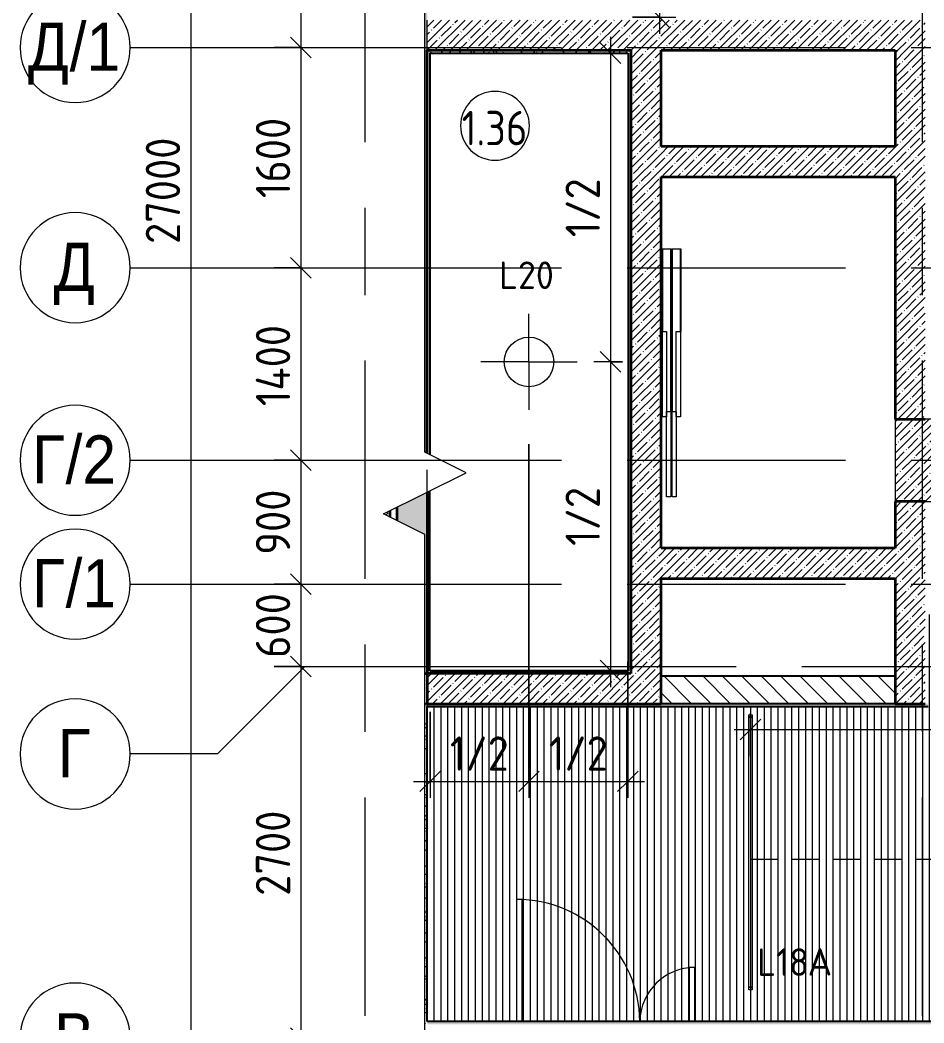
# Model space of a CAD drawing. Header units: millimetres. Extents: x 35802 to 233035, y -8553 to 29000.
# Drawn here: x 35802 to 42370, y 7910 to 15200 of the extents above; entities that cross this region are included whole.
import ezdxf

# ---------------------------------------------------------------- set-up
doc = ezdxf.new("R2010")
doc.units = ezdxf.units.MM
doc.linetypes.add('ADSK_Штрих_ш2 п1', pattern=[300, 200, -100])
doc.linetypes.add('Осевая', pattern=[3175, 635, -476.25, 1587.5, -476.25])
for name, color, linetype, lineweight in [('A-ANNO-DIMS', 7, 'Continuous', 9), ('A-ANNO-DIMS-100', 7, 'Continuous', 9), ('A-ANNO-NOTE', 7, 'Continuous', 9), ('A-AREA-IDEN', 7, 'Continuous', 9), ('A-CLNG-PATT', 7, 'Continuous', 9), ('A-DETL-1', 7, 'ADSK_Штрих_ш2 п1', 9), ('A-DETL-GENF', 7, 'Continuous', 9), ('A-DOOR', 7, 'Continuous', 9), ('A-DOOR-FRAM', 7, 'Continuous', 9), ('E-LITE-EQPM-IDEN', 7, 'Continuous', 9), ('I-WALL', 7, 'Continuous', 9), ('S-COLS', 7, 'Continuous', 9), ('Оси', 7, 'Continuous', 9), ('Оси-1', 7, 'Continuous', 20), ('Оси-2', 7, 'Осевая', 9)]:
    doc.layers.add(name, color=color, linetype=linetype, lineweight=lineweight)
for name, color, linetype, lineweight, true_color in [('A-CLNG-1', 7, 'Continuous', 9, 0xc0c0c0), ('A-WALL-1', 7, 'Continuous', 35, 0x3c3c3c), ('A-WALL-2', 7, 'Continuous', 25, 0x3c3c3c), ('A-WALL-FNSH-2', 7, 'Continuous', 13, 0x3c3c3c), ('E-LITE-EQPM-1', 1, 'Continuous', 9, 0xff0000), ('G-ANNO-TEXT-1', 1, 'Continuous', 9, 0xff0000)]:
    doc.layers.add(name, color=color, linetype=linetype, lineweight=lineweight, true_color=true_color)
doc.styles.add('Arial', font='arial.ttf', dxfattribs={"width": 0.9, "height": 350})
doc.styles.add('GOST Common', font='GOST_Common.ttf', dxfattribs={"height": 200})
doc.styles.add('GOST Common_1', font='GOST_Common.ttf', dxfattribs={"width": 0.9, "height": 250})
doc.styles.add('ISOCPEUR', font='isocpeur.ttf', dxfattribs={"width": 0.9, "height": 250})
doc.styles.add('ISOCPEUR_1', font='isocpeur.ttf', dxfattribs={"height": 200})
doc.dimstyles.new('ISO-2_5_0_9К_БОЛЬШОЙ', dxfattribs={"dimscale": 304.8, "dimtxt": 248.995294, "dimasz": 0.492126, "dimexe": 0.393701, "dimexo": 0.984252, "dimgap": 0, "dimtad": 1, "dimdec": 0, "dimrnd": 10, "dimzin": 0, "dimdsep": 46, "dimtxsty": 'ISOCPEUR', "dimblk1": 'OBLIQUE', "dimblk2": 'OBLIQUE', "dimsah": 1, "dimcen": 0.09, "dimdle": 0.393701, "dimazin": 0, "dimtfac": 1, "dimtdec": 4, "dimtix": 1, "dimtmove": 0, "dimatfit": 3, "dimfxl": 1, "dimtvp": 1, "dimtolj": 1, "dimtzin": 0, "dimarcsym": 2})
doc.dimstyles.new('ISO-2_5_0_9К_БОЛЬШОЙ_1', dxfattribs={"dimscale": 304.8, "dimtxt": 248.995294, "dimasz": 0.492126, "dimexe": 0.393701, "dimexo": 0.984252, "dimgap": 0, "dimtad": 1, "dimdec": 0, "dimrnd": 10, "dimzin": 0, "dimdsep": 46, "dimtxsty": 'ISOCPEUR', "dimblk1": 'OBLIQUE', "dimblk2": 'OBLIQUE', "dimsah": 1, "dimcen": 0.09, "dimdle": 0.393701, "dimazin": 0, "dimtfac": 1, "dimtdec": 4, "dimtix": 1, "dimtmove": 2, "dimatfit": 3, "dimfxl": 1, "dimtvp": 1, "dimtolj": 1, "dimtzin": 0, "dimarcsym": 2})
pattern_1 = [(45, (0, 0), (-57.02463, 57.02463), []), (45, (57.025, 0), (-57.02463, 57.02463), [100.806, -20.161, 3.353, -16.808])]
pattern_2 = [(0, (0, 0), (121.92, 30.48), [10.058, -81.382, 10.058, -81.382, -487.68]), (0, (0, 0), (121.92, 30.48), [-182.88, 10.058, -172.822, 10.058, -81.382, -213.36]), (0, (0, 0), (121.92, 30.48), [-457.2, 10.058, -50.902, 10.058, -142.342]), (120, (45.72, 15.24), (-87.356454, 90.345817), [10.058, -81.382, 10.058, -81.382, -487.68]), (120, (45.72, 15.24), (-87.356454, 90.345817), [-182.88, 10.058, -172.822, 10.058, -81.382, -213.36]), (120, (45.72, 15.24), (-87.356454, 90.345817), [-457.2, 10.058, -50.902, 10.058, -142.342]), (240, (60.96, 76.2), (-34.563546, -120.825817), [10.058, -81.382, 10.058, -81.382, -487.68]), (240, (60.96, 76.2), (-34.563546, -120.825817), [-182.88, 10.058, -172.822, 10.058, -81.382, -213.36]), (240, (60.96, 76.2), (-34.563546, -120.825817), [-457.2, 10.058, -50.902, 10.058, -142.342])]

# ---------------------------------------------------------------- blocks, each defined once
blk = doc.blocks.new('DOR_Дверь лифта - 1350х2050h-19118285-План расстановки осветительного оборудования 1 этажа в осях 12-23')
at = {"layer": 'A-DOOR'}
for p, q in [((-20, -150), (-20, -120)), ((-20, -120), (600, -120)), ((600, -120), (600, -150)), ((-600, -180), (-600, -150)), ((-600, -150), (20, -150)), ((20, -180), (-600, -180)), ((-600, -220), (-600, -190)), ((-600, -190), (20, -190)), ((600, -150), (-20, -150)), ((20, -150), (20, -180)), ((20, -190), (20, -220)), ((20, -220), (-600, -220)), ((-20, -250), (-20, -220)), ((-20, -220), (600, -220)), ((600, -250), (-20, -250)), ((600, -220), (600, -250))]:
    blk.add_line(p, q, dxfattribs=at)
at = {"layer": 'A-DOOR-FRAM'}
for p, q in [((600, -120), (600, -117)), ((600, -117), (1203, -117)), ((1200, -120), (600, -120)), ((1200, -180), (1200, -120)), ((1203, -117), (1203, -183)), ((20, -180), (1200, -180)), ((20, -183), (20, -180)), ((1203, -183), (20, -183)), ((20, -187), (1203, -187)), ((20, -190), (20, -187)), ((1200, -190), (20, -190)), ((1200, -250), (1200, -190)), ((1203, -187), (1203, -253)), ((600, -250), (1200, -250)), ((600, -253), (600, -250)), ((1203, -253), (600, -253))]:
    blk.add_line(p, q, dxfattribs=at)
blk = doc.blocks.new('Downlight - Strip - 2000 мм-27655400-План расстановки осветительного оборудования 1 этажа в осях 12-23')
at = {"layer": 'E-LITE-EQPM-1'}
for p, q in [((-1000, -231.3), (-1000, -205.9)), ((-1000, -205.9), (-980.9, -205.9)), ((-980.9, -231.3), (-980.9, -205.9)), ((-980.9, -205.9), (981, -205.9)), ((-980.9, -205.9), (-980.9, -231.3)), ((-980.9, -231.3), (-980.9, -205.9)), ((-980.9, -205.9), (981, -205.9)), ((981, -205.9), (981, -231.3)), ((981, -231.3), (981, -205.9)), ((981, -205.9), (1000, -205.9)), ((981, -205.9), (981, -231.3)), ((1000, -205.9), (1000, -231.3)), ((-980.9, -231.3), (-1000, -231.3)), ((981, -231.3), (-980.9, -231.3)), ((981, -231.3), (-980.9, -231.3)), ((1000, -231.3), (981, -231.3))]:
    blk.add_line(p, q, dxfattribs=at)
blk = doc.blocks.new('Дверь_Витражная_остекление_ - ДВН_ДАО_Главный вход_1200 в свету-31742133-План расстановки осветительного оборудования 1 этажа в осях 12-23')
at = {"layer": 'A-DETL-GENF'}
for p, q in [((-607.5, 925), (-647.5, 925)), ((-647.5, 925), (-647.5, 38)), ((-607.5, 38), (-607.5, 925)), ((647.5, 430), (607.5, 430)), ((607.5, 430), (607.5, 38)), ((647.5, 38), (647.5, 430))]:
    blk.add_line(p, q, dxfattribs=at)
at = {"layer": 'A-DOOR'}
for p, q in [((-647.5, 925), (-647.5, 38)), ((647.5, 430), (647.5, 38))]:
    blk.add_line(p, q, dxfattribs=at)
for centre, radius, start, end in [((-647.5, 30), 895, 0.51389, 90), ((647.5, 30), 400, 90, 178.84669)]:
    blk.add_arc(centre, radius, start, end, dxfattribs=at)
blk = doc.blocks.new('DET_L_Линия разрыва - М100-V52-План расстановки осветительного оборудования 1 этажа в осях 12-23')
at = {"layer": 'A-DETL-GENF'}
for p, q in [((11889.9, 300), (11739.9, 0)), ((12189.9, -300), (11889.9, 300)), ((11739.9, 0), (0, 0)), ((12339.9, 0), (12189.9, -300)), ((24079.7, 0), (12339.9, 0))]:
    blk.add_line(p, q, dxfattribs=at)
blk = doc.blocks.new('Ось сетки - D8-29747960-План расстановки осветительного оборудования 1 этажа в осях 12-23')
at = {"layer": 'Оси-1'}
for start, end in [(360, 180), (180, 360)]:
    blk.add_arc((0, 0), 4, start, end, dxfattribs=at)
blk = doc.blocks.new('DIMBLOCK23-План расстановки осветительного оборудования 1 этажа в осях 12-23')
at = {"layer": 'A-ANNO-DIMS-100', "lineweight": 20}
for p, q in [((37841.5, 17000), (37766.5, 17075)), ((37841.5, 17000), (37916.5, 16925)), ((37841.5, 15000), (37766.5, 15075)), ((37841.5, 15000), (37916.5, 14925))]:
    blk.add_line(p, q, dxfattribs=at)
at = {"layer": 'A-ANNO-DIMS-100'}
for p, q in [((37647.6, 17000), (37961.5, 17000)), ((37841.5, 17000), (37647.6, 17000)), ((37841.5, 17000), (37841.5, 15000)), ((37647.6, 15000), (37961.5, 15000)), ((37841.5, 15000), (37647.6, 15000))]:
    blk.add_line(p, q, dxfattribs=at)
at = {"layer": 'A-ANNO-DIMS-100', "color": 0, "insert": (37514.9, 15684), "char_height": 250, "width": 758.478, "attachment_point": 1, "rotation": 90, "line_spacing_factor": 1.149209, "style": 'ISOCPEUR'}
blk.add_mtext('2000', dxfattribs=at)
blk = doc.blocks.new('_Oblique')
at = {"color": 0, "linetype": 'ByBlock', "lineweight": -2}
blk.add_line((-0.5, -0.5), (0.5, 0.5), dxfattribs=at)
blk = doc.blocks.new('DIMBLOCK24-План расстановки осветительного оборудования 1 этажа в осях 12-23')
at = {"layer": 'A-ANNO-DIMS-100', "lineweight": 20}
for p, q in [((37841.5, 15000), (37766.5, 15075)), ((37841.5, 15000), (37916.5, 14925)), ((37841.5, 13400), (37766.5, 13475)), ((37841.5, 13400), (37916.5, 13325))]:
    blk.add_line(p, q, dxfattribs=at)
at = {"layer": 'A-ANNO-DIMS-100'}
for p, q in [((37647.6, 15000), (37961.5, 15000)), ((37841.5, 15000), (37647.6, 15000)), ((37841.5, 15000), (37841.5, 13400)), ((37647.6, 13400), (37961.5, 13400)), ((37841.5, 13400), (37647.6, 13400))]:
    blk.add_line(p, q, dxfattribs=at)
at = {"layer": 'A-ANNO-DIMS-100', "color": 0, "insert": (37514.9, 13905.5), "char_height": 250, "width": 706.764, "attachment_point": 1, "rotation": 90, "line_spacing_factor": 1.149209, "style": 'ISOCPEUR'}
blk.add_mtext('1600', dxfattribs=at)
blk = doc.blocks.new('DIMBLOCK25-План расстановки осветительного оборудования 1 этажа в осях 12-23')
at = {"layer": 'A-ANNO-DIMS-100', "lineweight": 20}
for p, q in [((37841.5, 13400), (37766.5, 13475)), ((37841.5, 13400), (37916.5, 13325)), ((37841.5, 12000), (37766.5, 12075)), ((37841.5, 12000), (37916.5, 11925))]:
    blk.add_line(p, q, dxfattribs=at)
at = {"layer": 'A-ANNO-DIMS-100'}
for p, q in [((37647.6, 13400), (37961.5, 13400)), ((37841.5, 13400), (37647.6, 13400)), ((37841.5, 13400), (37841.5, 12000)), ((37647.6, 12000), (37961.5, 12000)), ((37841.5, 12000), (37647.6, 12000))]:
    blk.add_line(p, q, dxfattribs=at)
at = {"layer": 'A-ANNO-DIMS-100', "color": 0, "insert": (37514.9, 12393.5), "char_height": 250, "width": 735.494, "attachment_point": 1, "rotation": 90, "line_spacing_factor": 1.149209, "style": 'ISOCPEUR'}
blk.add_mtext('1400', dxfattribs=at)
blk = doc.blocks.new('DIMBLOCK26-План расстановки осветительного оборудования 1 этажа в осях 12-23')
at = {"layer": 'A-ANNO-DIMS-100', "lineweight": 20}
for p, q in [((37841.5, 12000), (37766.5, 12075)), ((37841.5, 12000), (37916.5, 11925)), ((37841.5, 11100), (37766.5, 11175)), ((37841.5, 11100), (37916.5, 11025))]:
    blk.add_line(p, q, dxfattribs=at)
at = {"layer": 'A-ANNO-DIMS-100'}
for p, q in [((37647.6, 12000), (37961.5, 12000)), ((37841.5, 12000), (37647.6, 12000)), ((37841.5, 12000), (37841.5, 11100)), ((37647.6, 11100), (37961.5, 11100)), ((37841.5, 11100), (37647.6, 11100))]:
    blk.add_line(p, q, dxfattribs=at)
at = {"layer": 'A-ANNO-DIMS-100', "color": 0, "insert": (37514.9, 11313), "char_height": 250, "width": 568.858, "attachment_point": 1, "rotation": 90, "line_spacing_factor": 1.149209, "style": 'ISOCPEUR'}
blk.add_mtext('900', dxfattribs=at)
blk = doc.blocks.new('DIMBLOCK27-План расстановки осветительного оборудования 1 этажа в осях 12-23')
at = {"layer": 'A-ANNO-DIMS-100', "lineweight": 20}
for p, q in [((37841.5, 11100), (37766.5, 11175)), ((37841.5, 11100), (37916.5, 11025)), ((37841.5, 10500), (37766.5, 10575)), ((37841.5, 10500), (37916.5, 10425))]:
    blk.add_line(p, q, dxfattribs=at)
at = {"layer": 'A-ANNO-DIMS-100'}
for p, q in [((37647.6, 11100), (37961.5, 11100)), ((37841.5, 11100), (37647.6, 11100)), ((37841.5, 11100), (37841.5, 10500)), ((37647.6, 10500), (37961.5, 10500)), ((37841.5, 10500), (37647.6, 10500))]:
    blk.add_line(p, q, dxfattribs=at)
at = {"layer": 'A-ANNO-DIMS-100', "color": 0, "insert": (37514.9, 10563), "char_height": 250, "width": 568.858, "attachment_point": 1, "rotation": 90, "line_spacing_factor": 1.149209, "style": 'ISOCPEUR'}
blk.add_mtext('600', dxfattribs=at)
blk = doc.blocks.new('DIMBLOCK28-План расстановки осветительного оборудования 1 этажа в осях 12-23')
at = {"layer": 'A-ANNO-DIMS-100', "lineweight": 20}
for p, q in [((37841.5, 10500), (37766.5, 10575)), ((37841.5, 10500), (37916.5, 10425)), ((37841.5, 7800), (37766.5, 7875)), ((37841.5, 7800), (37916.5, 7725))]:
    blk.add_line(p, q, dxfattribs=at)
at = {"layer": 'A-ANNO-DIMS-100'}
for p, q in [((37647.6, 10500), (37961.5, 10500)), ((37841.5, 10500), (37647.6, 10500)), ((37841.5, 10500), (37841.5, 7800)), ((37647.6, 7800), (37961.5, 7800)), ((37841.5, 7800), (37647.6, 7800))]:
    blk.add_line(p, q, dxfattribs=at)
at = {"layer": 'A-ANNO-DIMS-100', "color": 0, "insert": (37514.9, 8834), "char_height": 250, "width": 758.478, "attachment_point": 1, "rotation": 90, "line_spacing_factor": 1.149209, "style": 'ISOCPEUR'}
blk.add_mtext('2700', dxfattribs=at)
blk = doc.blocks.new('DIMBLOCK31-План расстановки осветительного оборудования 1 этажа в осях 12-23')
at = {"layer": 'A-ANNO-DIMS-100'}
for p, q in [((37041.5, 27120), (37041.5, -120)), ((36847.6, 27000), (37161.5, 27000)), ((37041.5, 27000), (36847.6, 27000)), ((36847.6, 0), (37161.5, 0)), ((37041.5, 0), (36847.6, 0))]:
    blk.add_line(p, q, dxfattribs=at)
at = {"layer": 'A-ANNO-DIMS-100', "lineweight": 20}
for p, q in [((37041.5, 27000), (36966.5, 27075)), ((37041.5, 27000), (37116.5, 26925)), ((37041.5, 0), (36966.5, 75)), ((37041.5, 0), (37116.5, -75))]:
    blk.add_line(p, q, dxfattribs=at)
at = {"layer": 'A-ANNO-DIMS-100', "color": 0, "insert": (36714.9, 13572), "char_height": 250, "width": 948.097, "attachment_point": 1, "rotation": 90, "line_spacing_factor": 1.149209, "style": 'ISOCPEUR'}
blk.add_mtext('27000', dxfattribs=at)
blk = doc.blocks.new('DIMBLOCK35-План расстановки осветительного оборудования 1 этажа в осях 12-23')
at = {"layer": 'A-ANNO-DIMS-100', "lineweight": 20}
for p, q in [((40447.2, 15960), (40372.2, 16035)), ((40447.2, 15960), (40522.2, 15885)), ((40447.2, 15220), (40372.2, 15295)), ((40447.2, 15220), (40522.2, 15145))]:
    blk.add_line(p, q, dxfattribs=at)
at = {"layer": 'A-ANNO-DIMS-100'}
for p, q in [((40209.3, 15960), (40567.2, 15960)), ((40447.2, 15960), (40209.3, 15960)), ((40447.2, 15960), (40447.2, 15100)), ((40253.3, 15220), (40567.2, 15220)), ((40447.2, 15220), (40253.3, 15220))]:
    blk.add_line(p, q, dxfattribs=at)
at = {"layer": 'A-ANNO-DIMS-100', "color": 0, "insert": (40120.6, 15374.5), "char_height": 250, "width": 517.144, "attachment_point": 1, "rotation": 90, "line_spacing_factor": 1.149209, "style": 'ISOCPEUR'}
blk.add_mtext('1/2', dxfattribs=at)
blk = doc.blocks.new('DIMBLOCK36-План расстановки осветительного оборудования 1 этажа в осях 12-23')
at = {"layer": 'A-ANNO-DIMS-100'}
for p, q in [((39500, 12117.5), (39500, 9546.2)), ((39500, 9666.2), (39500, 12117.5)), ((38781, 10171), (38781, 9546.2)), ((38781, 9666.2), (38781, 10171)), ((38661, 9666.2), (39500, 9666.2))]:
    blk.add_line(p, q, dxfattribs=at)
at = {"layer": 'A-ANNO-DIMS-100', "lineweight": 20}
for p, q in [((38781, 9666.2), (38856, 9741.2)), ((39500, 9666.2), (39575, 9741.2)), ((38781, 9666.2), (38706, 9591.2)), ((39500, 9666.2), (39425, 9591.2))]:
    blk.add_line(p, q, dxfattribs=at)
at = {"layer": 'A-ANNO-DIMS-100', "color": 0, "insert": (38925, 9992.8), "char_height": 250, "width": 517.144, "attachment_point": 1, "line_spacing_factor": 1.149209, "style": 'ISOCPEUR'}
blk.add_mtext('1/2', dxfattribs=at)
blk = doc.blocks.new('DIMBLOCK37-План расстановки осветительного оборудования 1 этажа в осях 12-23')
at = {"layer": 'A-ANNO-DIMS-100'}
for p, q in [((39500, 12117.5), (39500, 9546.2)), ((39500, 9666.2), (39500, 12117.5)), ((40219, 10537.4), (40219, 9546.2)), ((40219, 9666.2), (40219, 10537.4)), ((39500, 9666.2), (40339, 9666.2))]:
    blk.add_line(p, q, dxfattribs=at)
at = {"layer": 'A-ANNO-DIMS-100', "lineweight": 20}
for p, q in [((39500, 9666.2), (39575, 9741.2)), ((40219, 9666.2), (40294, 9741.2)), ((39500, 9666.2), (39425, 9591.2)), ((40219, 9666.2), (40144, 9591.2))]:
    blk.add_line(p, q, dxfattribs=at)
at = {"layer": 'A-ANNO-DIMS-100', "color": 0, "insert": (39644, 9992.8), "char_height": 250, "width": 517.144, "attachment_point": 1, "line_spacing_factor": 1.149209, "style": 'ISOCPEUR'}
blk.add_mtext('1/2', dxfattribs=at)
blk = doc.blocks.new('DIMBLOCK38-План расстановки осветительного оборудования 1 этажа в осях 12-23')
at = {"layer": 'A-ANNO-DIMS-100', "lineweight": 20}
for p, q in [((40092.3, 14959), (40017.3, 15034)), ((40092.3, 14959), (40167.3, 14884)), ((40092.3, 12715), (40017.3, 12790)), ((40092.3, 12715), (40167.3, 12640))]:
    blk.add_line(p, q, dxfattribs=at)
at = {"layer": 'A-ANNO-DIMS-100'}
for p, q in [((40092.3, 15079), (40092.3, 12715)), ((39898.3, 14959), (40212.3, 14959)), ((40092.3, 14959), (39898.3, 14959)), ((40178.3, 12715), (39972.3, 12715)), ((40092.3, 12715), (40178.3, 12715))]:
    blk.add_line(p, q, dxfattribs=at)
at = {"layer": 'A-ANNO-DIMS-100', "color": 0, "insert": (39765.6, 13621.5), "char_height": 250, "width": 517.144, "attachment_point": 1, "rotation": 90, "line_spacing_factor": 1.149209, "style": 'ISOCPEUR'}
blk.add_mtext('1/2', dxfattribs=at)
blk = doc.blocks.new('DIMBLOCK39-План расстановки осветительного оборудования 1 этажа в осях 12-23')
at = {"layer": 'A-ANNO-DIMS-100', "lineweight": 20}
for p, q in [((40092.3, 12715), (40017.3, 12790)), ((40092.3, 12715), (40167.3, 12640)), ((40092.3, 10471), (40017.3, 10546)), ((40092.3, 10471), (40167.3, 10396))]:
    blk.add_line(p, q, dxfattribs=at)
at = {"layer": 'A-ANNO-DIMS-100'}
for p, q in [((40178.3, 12715), (39972.3, 12715)), ((40092.3, 12715), (40092.3, 10351)), ((40092.3, 12715), (40178.3, 12715)), ((39898.3, 10471), (40212.3, 10471)), ((40092.3, 10471), (39898.3, 10471))]:
    blk.add_line(p, q, dxfattribs=at)
at = {"layer": 'A-ANNO-DIMS-100', "color": 0, "insert": (39765.6, 11377.5), "char_height": 250, "width": 517.144, "attachment_point": 1, "rotation": 90, "line_spacing_factor": 1.149209, "style": 'ISOCPEUR'}
blk.add_mtext('1/2', dxfattribs=at)
blk = doc.blocks.new('Марка_Помещения - Номер-25198446-План расстановки осветительного оборудования 1 этажа в осях 12-23')
at = {"layer": 'A-AREA-IDEN'}
for start, end in [(360, 180), (180, 360)]:
    blk.add_arc((0, 0), 2.5, start, end, dxfattribs=at)
blk = doc.blocks.new('DIMBLOCK193-План расстановки осветительного оборудования 1 этажа в осях 12-23')
at = {"layer": 'A-ANNO-DIMS-100'}
for p, q in [((41110, 9848.5), (41110, 10162.4)), ((45110, 9848.5), (45110, 10162.4)), ((40990, 10042.4), (45110, 10042.4)), ((41110, 10042.4), (41110, 9848.5)), ((45110, 10042.4), (45110, 9848.5))]:
    blk.add_line(p, q, dxfattribs=at)
at = {"layer": 'A-ANNO-DIMS-100', "lineweight": 20}
for p, q in [((41110, 10042.4), (41185, 10117.4)), ((45110, 10042.4), (45185, 10117.4)), ((41110, 10042.4), (41035, 9967.4)), ((45110, 10042.4), (45035, 9967.4))]:
    blk.add_line(p, q, dxfattribs=at)
at = {"layer": 'A-ANNO-DIMS-100', "color": 0, "insert": (42782, 10369), "char_height": 250, "width": 787.208, "attachment_point": 1, "line_spacing_factor": 1.149209, "style": 'ISOCPEUR'}
blk.add_mtext('4000', dxfattribs=at)

msp = doc.modelspace()

# ---------------------------------------------------------------- hatches: boundary and pattern name
at = {"layer": 'A-CLNG-PATT'}
h = msp.add_hatch(dxfattribs=at)
h.set_pattern_fill('FP_76', color=256, style=0, pattern_type=2)
h.set_pattern_definition([(90, (50061, 16536.537), (-50, 3e-15), [])])
h.paths.add_polyline_path([(75283.4, 7921), (75459, 7921), (75459, 10879), (61939, 10879), (61939, 11349), (61381, 11349), (61381, 10879), (51689, 10879), (51689, 11679), (45931, 11679), (45931, 10879), (42401, 10879), (42401, 10209), (38761, 10209), (38761, 7921), (74557.9, 7921)])
at = {"layer": 'I-WALL'}
h = msp.add_hatch(dxfattribs=at)
h.set_pattern_fill('FP_1', color=256, style=0, pattern_type=2)
h.set_pattern_definition(pattern_1)
h.paths.add_polyline_path([(38742.7, 10450), (38760, 10450), (38760, 11768.5), (38540, 11658.5), (38540, 11561.2), (38742.7, 11459.9), (38742.7, 10538.6)])
h.paths.add_polyline_path([(38760, 12051.2), (38760, 23420.3), (38742.7, 23420.3), (38742.7, 12059.9)])
h = msp.add_hatch(dxfattribs=at)
h.set_pattern_fill('FP_1', color=256, style=0, pattern_type=2)
h.set_pattern_definition(pattern_1)
h.paths.add_polyline_path([(40460, 14980), (42380, 14980), (42380, 15200), (38760, 15200), (38760, 14980), (40240, 14980)])
h = msp.add_hatch(dxfattribs=at)
h.set_pattern_fill('FP_67', color=256, style=0, pattern_type=2)
h.set_pattern_definition(pattern_2)
h.paths.add_polyline_path([(38780, 10470), (38780, 11778.5), (38760, 11768.5), (38760, 10470)])
h.paths.add_polyline_path([(38780, 12041.2), (38780, 14980), (38760, 14980), (38760, 12051.2), (38767, 12047.7)])
h = msp.add_hatch(dxfattribs=at)
h.set_pattern_fill('FP_67', color=256, style=0, pattern_type=2)
h.set_pattern_definition(pattern_2)
h.paths.add_polyline_path([(40220, 14960), (40240, 14960), (40240, 14980), (38780, 14980), (38780, 14960), (39734, 14960)])
h = msp.add_hatch(dxfattribs=at)
h.set_pattern_fill('FP_67', color=256, style=0, pattern_type=2)
h.set_pattern_definition(pattern_2)
h.paths.add_polyline_path([(40240, 10470), (40240, 14960), (40220, 14959), (40220, 10470)])
h = msp.add_hatch(dxfattribs=at)
h.set_pattern_fill('FP_1', color=256, style=0, pattern_type=2)
h.set_pattern_definition(pattern_1)
h.paths.add_polyline_path([(40460, 14280), (40460, 14980), (40240, 14980), (40240, 14280)])
h = msp.add_hatch(dxfattribs=at)
h.set_pattern_fill('FP_1', color=256, style=0, pattern_type=2)
h.set_pattern_definition(pattern_1)
h.paths.add_polyline_path([(42380, 12300), (42380, 14980), (42160, 14980), (42160, 12300)])
h = msp.add_hatch(dxfattribs=at)
h.set_pattern_fill('FP_1', color=256, style=0, pattern_type=2)
h.set_pattern_definition(pattern_1)
h.paths.add_polyline_path([(40460, 10230), (40460, 14280), (40240, 14280), (40240, 10230)])
h = msp.add_hatch(dxfattribs=at)
h.set_pattern_fill('FP_1', color=256, style=0, pattern_type=2)
h.set_pattern_definition(pattern_1)
h.paths.add_polyline_path([(42160, 14060), (42160, 14280), (40460, 14280), (40460, 14060), (41185, 14060)])
h = msp.add_hatch(dxfattribs=at)
h.set_pattern_fill('FP_1', color=256, style=0, pattern_type=2)
h.set_pattern_definition(pattern_1)
h.paths.add_polyline_path([(42160, 10230), (42380, 10230), (42380, 11700), (42160, 11700), (42160, 10430)])
h = msp.add_hatch(dxfattribs=at)
h.set_pattern_fill('FP_1', color=256, style=0, pattern_type=2)
h.set_pattern_definition(pattern_1)
h.paths.add_polyline_path([(38490, 11586.2), (38490, 11633.5), (38442.7, 11609.9)])
h = msp.add_hatch(dxfattribs=at)
h.set_pattern_fill('FP_1', color=256, style=0, pattern_type=2)
h.set_pattern_definition(pattern_1)
h.paths.add_polyline_path([(42160, 11140), (42160, 11360), (40460, 11360), (40460, 11140), (41185, 11140)])
h = msp.add_hatch(dxfattribs=at)
h.set_pattern_fill('FP_67', color=256, style=0, pattern_type=2)
h.set_pattern_definition(pattern_2)
h.paths.add_polyline_path([(40240, 10450), (40240, 10470), (38760, 10470), (38760, 10450), (39734, 10450)])
h = msp.add_hatch(dxfattribs=at)
h.set_pattern_fill('FP_1', color=256, style=0, pattern_type=2)
h.set_pattern_definition(pattern_1)
h.paths.add_polyline_path([(40240, 10230), (40240, 10450), (38760, 10450), (38760, 10230), (39734, 10230)])
h = msp.add_hatch(dxfattribs=at)
h.set_pattern_fill('FP_20', color=256, style=0, pattern_type=2)
h.set_pattern_definition([(135, (0, 0), (-70.71068, -70.71068), [])])
h.paths.add_polyline_path([(42160, 10230), (42160, 10430), (40460, 10430), (40460, 10230), (41185, 10230)])
h = msp.add_hatch(dxfattribs=at)
h.set_pattern_fill('FP_67', color=256, style=0, pattern_type=2)
h.set_pattern_definition(pattern_2)
h.paths.add_polyline_path([(38742.7, 7900), (38760, 7900), (38760, 10230), (38742.7, 10230), (38742.7, 7902.7)])
h = msp.add_hatch(dxfattribs=at)
h.set_pattern_fill('FP_67', color=256, style=0, pattern_type=2)
h.set_pattern_definition(pattern_2)
h.paths.add_polyline_path([(42400, 10210), (42400, 10230), (38760, 10230), (38760, 10210), (41185, 10210)])
h = msp.add_hatch(dxfattribs=at)
h.set_pattern_fill('FP_67', color=256, style=0, pattern_type=2)
h.set_pattern_definition(pattern_2)
h.paths.add_polyline_path([(75283.4, 7900), (75460, 7900), (75459, 7920), (38760, 7920), (38760, 7900), (74557.9, 7900)])
at = {"layer": 'S-COLS'}
h = msp.add_hatch(dxfattribs=at)
h.set_pattern_fill('FP_1', color=256, style=0, pattern_type=2)
h.set_pattern_definition(pattern_1)
h.paths.add_polyline_path([(42160, 11700), (42760, 11700), (42760, 12300), (42160, 12300)])

# ---------------------------------------------------------------- linework, layer by layer
at = {"layer": 'A-ANNO-NOTE'}
for q in [(39500, 13063.9), (39151.1, 12715), (39500, 12366.1), (39848.9, 12715)]:
    msp.add_line((39500, 12715), q, dxfattribs=at)
msp.add_circle((39500, 12715), 180, dxfattribs=at)
at = {"layer": 'A-CLNG-1'}
msp.add_line((38761, 10120), (38761, 7990), dxfattribs=at)
at = {"layer": 'A-DETL-1'}
msp.add_line((41110, 9099.6), (73110, 9099.6), dxfattribs=at)
at = {"layer": 'A-WALL-1'}
for p, q in [((38760, 12051.2), (38760, 14980)), ((38760, 14980), (40240, 14980)), ((40240, 14980), (40240, 10450)), ((40460, 14980), (42160, 14980)), ((40460, 14280), (40460, 14980)), ((42160, 14980), (42160, 14280)), ((42160, 14280), (40460, 14280)), ((40460, 11360), (40460, 14060)), ((40460, 14060), (42160, 14060)), ((42160, 14060), (42160, 12300)), ((42160, 12300), (42380, 12300)), ((38760, 11768.5), (38760, 10230)), ((42160, 11700), (42160, 11360)), ((42380, 11700), (42160, 11700)), ((38490, 11586.2), (38490, 11633.5)), ((38540, 11658.5), (38540, 11561.2)), ((42160, 11360), (40460, 11360)), ((40460, 11140), (42160, 11140)), ((40460, 10230), (40460, 11140)), ((42160, 11140), (42160, 10230)), ((38742.7, 10450), (38760, 10450)), ((40240, 10450), (38760, 10450)), ((38760, 10230), (40460, 10230)), ((42160, 10230), (42380, 10230))]:
    msp.add_line(p, q, dxfattribs=at)
at = {"layer": 'A-WALL-2'}
for p, q in [((38780, 14960), (40220, 14960)), ((38780, 14960), (38780, 12041.2)), ((40220, 14960), (40220, 10470)), ((38780, 10470), (38780, 11778.5)), ((38780, 10470), (40220, 10470)), ((42160, 10430), (40460, 10430)), ((42160, 10230), (38742.7, 10230)), ((38760, 7920), (38760, 10210)), ((38760, 10210), (42400, 10210)), ((75460, 7920), (38760, 7920))]:
    msp.add_line(p, q, dxfattribs=at)
at = {"layer": 'A-WALL-FNSH-2'}
for p, q in [((38781, 14959), (40219, 14959)), ((38781, 12040.7), (38781, 14959)), ((40219, 14959), (40219, 10471)), ((38781, 10471), (38781, 11779)), ((40219, 10471), (38781, 10471)), ((38761, 10209), (42401, 10209)), ((38761, 10120), (38761, 10209)), ((38760, 10120), (38761, 10120)), ((38761, 7990), (38760, 7990)), ((38761, 7920), (38761, 7990))]:
    msp.add_line(p, q, dxfattribs=at)
at = {"layer": 'I-WALL'}
msp.add_line((38761, 7921), (75459, 7921), dxfattribs=at)
at = {"layer": 'S-COLS'}
for p, q in [((42680, 12300), (42160, 12300)), ((42160, 12300), (42160, 11700)), ((42160, 11700), (42680, 11700))]:
    msp.add_line(p, q, dxfattribs=at)
at = {"layer": 'Оси'}
for p, q in [((38760, 12700), (38760, 15200)), ((36601.6, 15000), (39101.6, 15000)), ((36601.6, 13400), (39101.6, 13400)), ((36601.6, 12000), (39101.6, 12000)), ((36601.6, 11100), (39101.6, 11100)), ((37871.6, 10500), (37236.6, 9865)), ((37871.6, 10500), (40371.6, 10500)), ((37236.6, 9865), (36601.6, 9865))]:
    msp.add_line(p, q, dxfattribs=at)
at = {"layer": 'Оси-2'}
for p, q in [((42360, 501), (42360, 24898.1)), ((38310, 501), (38310, 21277.7)), ((39101.6, 15000), (81650, 15000)), ((39101.6, 13400), (81650, 13400)), ((38760, 1771), (38760, 12700)), ((39101.6, 12000), (42810, 12000)), ((39101.6, 11100), (82250, 11100)), ((40371.6, 10500), (82250, 10500))]:
    msp.add_line(p, q, dxfattribs=at)

# ---------------------------------------------------------------- block references
at = {"layer": 'A-AREA-IDEN', "xscale": 99.99999999999993, "yscale": 99.99999999999993, "zscale": 99.99999999999993}
msp.add_blockref('Марка_Помещения - Номер-25198446-План расстановки осветительного оборудования 1 этажа в осях 12-23', (39252.7, 14431.3), dxfattribs=at)
at = {"layer": 'A-DETL-GENF', "rotation": 270.0000000000003}
msp.add_blockref('DET_L_Линия разрыва - М100-V52-План расстановки осветительного оборудования 1 этажа в осях 12-23', (38742.7, 23799.7), dxfattribs=at)
at = {"layer": 'A-DOOR', "rotation": 90}
msp.add_blockref('DOR_Дверь лифта - 1350х2050h-19118285-План расстановки осветительного оборудования 1 этажа в осях 12-23', (40350, 12335), dxfattribs=at)
at = {"layer": 'A-DOOR'}
msp.add_blockref('Дверь_Витражная_остекление_ - ДВН_ДАО_Главный вход_1200 в свету-31742133-План расстановки осветительного оборудования 1 этажа в осях 12-23', (40057.5, 7883), dxfattribs=at)
at = {"layer": 'E-LITE-EQPM-1', "rotation": 90}
msp.add_blockref('Downlight - Strip - 2000 мм-27655400-План расстановки осветительного оборудования 1 этажа в осях 12-23', (40891.4, 9150.6), dxfattribs=at)
at = {"layer": 'Оси-1', "xscale": 99.99999999999993, "yscale": 99.99999999999993, "zscale": 99.99999999999993, "rotation": 269.9999999999994}
for p in [(36201.6, 15000), (36201.6, 13400), (36201.6, 12000), (36201.6, 11100), (36201.6, 9865), (36201.6, 7800)]:
    msp.add_blockref('Ось сетки - D8-29747960-План расстановки осветительного оборудования 1 этажа в осях 12-23', p, dxfattribs=at)

# ---------------------------------------------------------------- texts
at = {"layer": 'A-AREA-IDEN', "insert": (39010.9, 14539.9), "char_height": 250, "width": 606.076, "attachment_point": 1, "style": 'GOST Common_1'}
msp.add_mtext('1.36', dxfattribs=at)
at = {"layer": 'E-LITE-EQPM-IDEN', "char_height": 200, "attachment_point": 1, "style": 'GOST Common'}
for s, insert, width in [('L20', (39282.4, 13445.2), 529.114), ('L18', (41157.8, 8452), 472.996)]:
    msp.add_mtext(s, dxfattribs=dict(at, insert=insert, width=width))
at = {"layer": 'G-ANNO-TEXT-1', "insert": (41523.9, 8454.3), "char_height": 200, "width": 224.472, "attachment_point": 1, "style": 'ISOCPEUR_1'}
msp.add_mtext('\\fISOCPEUR|b0|i0|c204|p34|;А', dxfattribs=at)
at = {"layer": 'Оси', "char_height": 350, "attachment_point": 1, "style": 'Arial'}
for s, insert, width in [('\\fArial|b0|i0|c204|p34|;\\W.9;Д', (35858.5, 15181), 367.975), ('/1', (36162.1, 15181), 454.557), ('\\fArial|b0|i0|c204|p34|;\\W.9;Д', (36046.1, 13581), 367.975), ('\\fArial|b0|i0|c204|p34|;\\W.9;Г', (35888.2, 12181), 295.823), ('/2', (36132.3, 12181), 454.557), ('/1', (36132.3, 11281), 454.557), ('\\fArial|b0|i0|c204|p34|;\\W.9;Г', (35888.2, 11281), 295.823), ('\\fArial|b0|i0|c204|p34|;\\W.9;Г', (36075.8, 10046), 295.823), ('\\fArial|b0|i0|c204|p34|;\\W.9;В', (36048.8, 7981), 360.759)]:
    msp.add_mtext(s, dxfattribs=dict(at, insert=insert, width=width))

# ---------------------------------------------------------------- dimensions: what is measured, and where the dimension line sits
at = {"layer": 'A-ANNO-DIMS'}
dim = msp.add_linear_dim(base=(37041.5, 0), p1=(37147.6, 27000), p2=(37147.6, 0), angle=90, dimstyle='ISO-2_5_0_9К_БОЛЬШОЙ_1', override={"dimpost": '<>', "dimfxl": 26999.999823}, dxfattribs=at)
dim.commit()
dim.dimension.update_dxf_attribs({"geometry": 'DIMBLOCK31-План расстановки осветительного оборудования 1 этажа в осях 12-23', "text_midpoint": (36881.6, 14046), "dimtype": 160, "text_rotation": 90})
for base, p1, p2, override, picture, middle in [((37841.5, 15000), (37947.6, 17000), (37947.6, 15000), {"dimpost": '<>', "dimfxl": 2000.000075}, 'DIMBLOCK23-План расстановки осветительного оборудования 1 этажа в осях 12-23', (37716.5, 16000)), ((37841.5, 13400), (37947.6, 15000), (37947.6, 13400), {"dimpost": '<>', "dimfxl": 1600}, 'DIMBLOCK24-План расстановки осветительного оборудования 1 этажа в осях 12-23', (37716.5, 14200)), ((37841.5, 12000), (37947.6, 13400), (37947.6, 12000), {"dimpost": '<>', "dimfxl": 1399.999995}, 'DIMBLOCK25-План расстановки осветительного оборудования 1 этажа в осях 12-23', (37716.5, 12700)), ((37841.5, 11100), (37947.6, 12000), (37947.6, 11100), {"dimpost": '<>', "dimfxl": 900}, 'DIMBLOCK26-План расстановки осветительного оборудования 1 этажа в осях 12-23', (37716.5, 11550)), ((37841.5, 10500), (37947.6, 11100), (37947.6, 10500), {"dimpost": '<>', "dimfxl": 600}, 'DIMBLOCK27-План расстановки осветительного оборудования 1 этажа в осях 12-23', (37716.5, 10800)), ((37841.5, 7800), (37947.6, 10500), (37947.6, 7800), {"dimpost": '<>', "dimfxl": 2700}, 'DIMBLOCK28-План расстановки осветительного оборудования 1 этажа в осях 12-23', (37716.5, 9150))]:
    dim = msp.add_linear_dim(base=base, p1=p1, p2=p2, angle=90, dimstyle='ISO-2_5_0_9К_БОЛЬШОЙ', override=override, dxfattribs=at)
    dim.commit()
    dim.dimension.update_dxf_attribs({"geometry": picture, "text_midpoint": middle})
for base, p1, p2, override, picture, middle in [((40447.2, 15220), (39909.3, 15960), (40553.3, 15220), {"dimpost": '<>', "dimfxl": 980.957609}, 'DIMBLOCK35-План расстановки осветительного оборудования 1 этажа в осях 12-23', (40322.2, 15590)), ((40092.3, 12715), (40198.3, 14959), (39878.3, 12715), {"dimpost": '<>', "dimfxl": 2266.704251}, 'DIMBLOCK38-План расстановки осветительного оборудования 1 этажа в осях 12-23', (39967.3, 13837)), ((40092.3, 10471), (39878.3, 12715), (40198.3, 10471), {"dimpost": '<>', "dimfxl": 2266.704251}, 'DIMBLOCK39-План расстановки осветительного оборудования 1 этажа в осях 12-23', (39967.3, 11593))]:
    dim = msp.add_linear_dim(base=base, p1=p1, p2=p2, angle=90, text='1/2', dimstyle='ISO-2_5_0_9К_БОЛЬШОЙ', override=override, dxfattribs=at)
    dim.commit()
    dim.dimension.update_dxf_attribs({"geometry": picture, "text_midpoint": middle})
for base, p1, p2, override, picture, middle in [((39500, 9666.2), (38781, 10471), (39500, 12417.5), {"dimpost": '<>', "dimfxl": 2075.047765}, 'DIMBLOCK36-План расстановки осветительного оборудования 1 этажа в осях 12-23', (39140.5, 9791.2)), ((40219, 9666.2), (39500, 12417.5), (40219, 10837.4), {"dimpost": '<>', "dimfxl": 1736.036716}, 'DIMBLOCK37-План расстановки осветительного оборудования 1 этажа в осях 12-23', (39859.5, 9791.2))]:
    dim = msp.add_linear_dim(base=base, p1=p1, p2=p2, text='1/2', dimstyle='ISO-2_5_0_9К_БОЛЬШОЙ', override=override, dxfattribs=at)
    dim.commit()
    dim.dimension.update_dxf_attribs({"geometry": picture, "text_midpoint": middle})
dim = msp.add_linear_dim(base=(45110, 10042.4), p1=(41110, 10148.5), p2=(45110, 10148.5), dimstyle='ISO-2_5_0_9К_БОЛЬШОЙ', override={"dimpost": '<>', "dimfxl": 4000}, dxfattribs=at)
dim.commit()
dim.dimension.update_dxf_attribs({"geometry": 'DIMBLOCK193-План расстановки осветительного оборудования 1 этажа в осях 12-23', "text_midpoint": (43110, 10167.4)})

doc.saveas('drawing.dxf')
